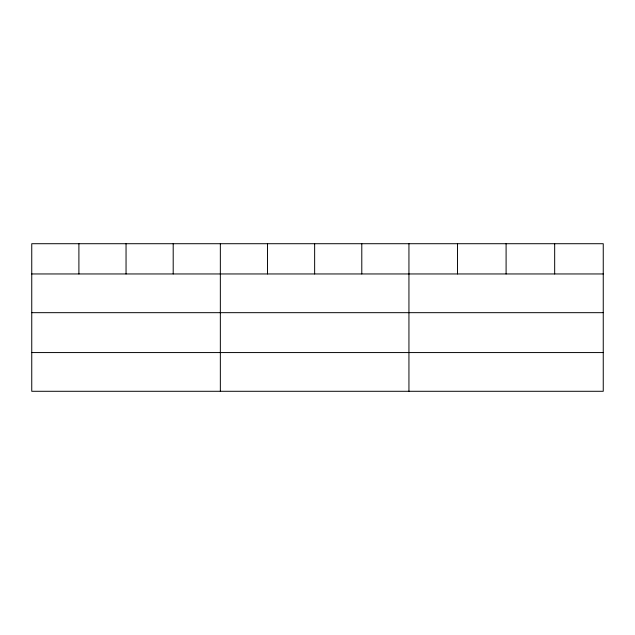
<?xml version="1.0" encoding="UTF-8"?>
<svg xmlns="http://www.w3.org/2000/svg" width="635" height="635" viewBox="0 0 635 635"><rect width="100%" height="100%" fill="white"/><g stroke="black" fill="none" stroke-linecap="round" stroke-linejoin="round"><path stroke-width="0.95" d="M603.25 312.674L603.25 243.713L31.75 243.713L31.75 391.287L603.25 391.287L603.25 312.674L31.75 312.674M31.75 273.955L603.25 273.955M31.75 352.568L603.25 352.568M554.672 243.713L554.672 273.955M506.095 243.713L506.095 273.955M457.517 243.713L457.517 273.955M408.94 243.713L408.94 391.287M361.791 243.713L361.791 273.955M314.642 243.713L314.642 273.955M267.494 243.713L267.494 273.955M220.345 243.713L220.345 391.287M173.196 243.713L173.196 273.955M126.047 243.713L126.047 273.955M78.899 243.713L78.899 273.955"/></g></svg>
